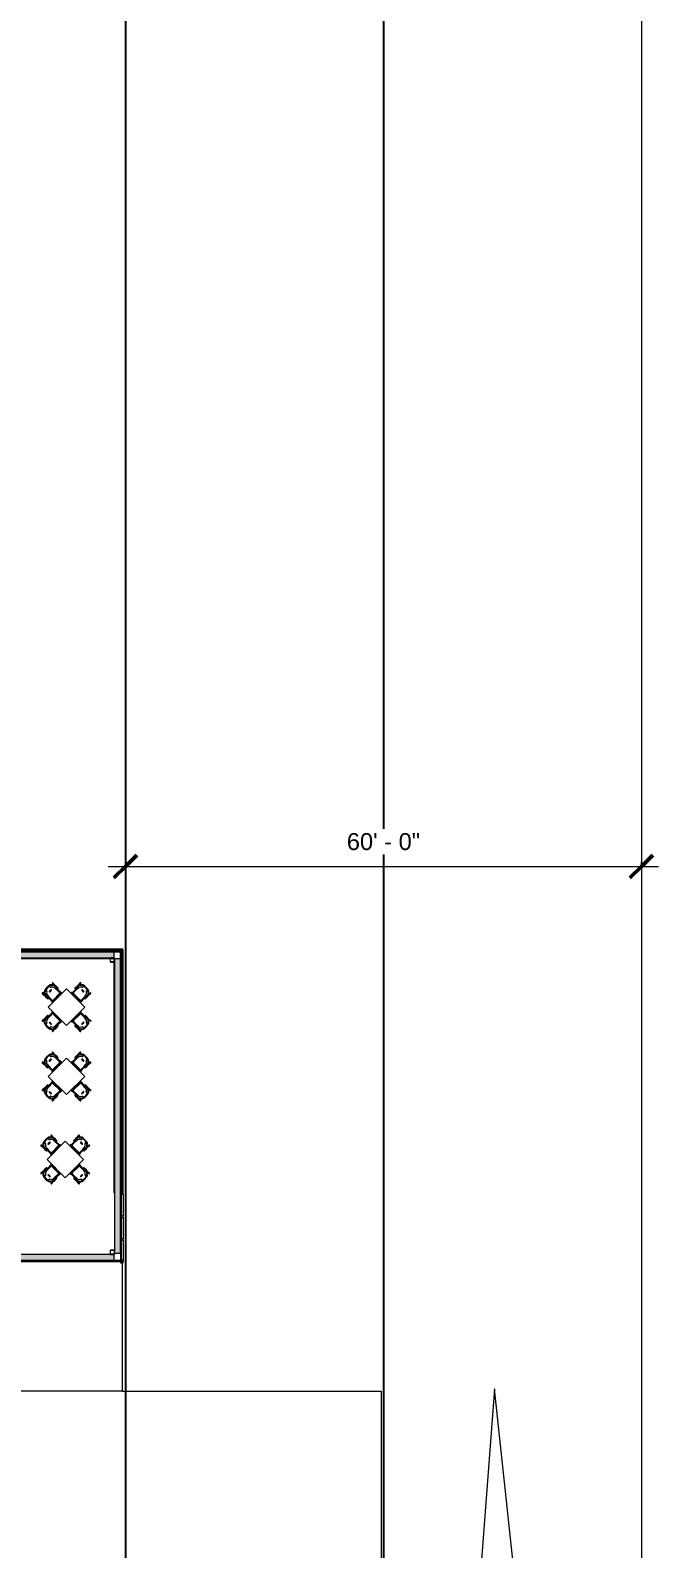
# Model space of a CAD drawing. Header units: inches. Extents: x 20541 to 27285, y -26063 to -19045.
# Drawn here: x 26150 to 27026, y -23172 to -21053 of the extents above; entities that cross this region are included whole.
import ezdxf

# ---------------------------------------------------------------- set-up
doc = ezdxf.new("R2010")
doc.units = ezdxf.units.IN
doc.header["$MEASUREMENT"] = 0
doc.linetypes.add('Hidden', pattern=[0.28125, 0.1875, -0.09375])
for name, color, linetype, lineweight in [('A-ANNO-DIMS', 211, 'Continuous', 9), ('A-ANNO-DIMS-256', 211, 'Continuous', 9), ('A-DETL', 90, 'Continuous', 9), ('A-GLAZ-CURT', 52, 'Continuous', 9), ('A-GLAZ-CWMG', 51, 'Continuous', 9), ('A-PROP-SBCK', 71, 'Hidden', 25), ('A-WALL', 113, 'Continuous', 9), ('A-WALL-PATT', 111, 'Continuous', 25), ('C-TOPO', 7, 'Continuous', 9), ('I-FURN', 30, 'Continuous', 9), ('L-SITE-WALL', 31, 'Continuous', 9), ('S-BEAM', 12, 'Continuous', 9), ('S-COLS', 52, 'Continuous', 9)]:
    doc.layers.add(name, color=color, linetype=linetype, lineweight=lineweight)
doc.styles.add('Arial_1', font='arial.ttf', dxfattribs={"height": 23.60479})
doc.dimstyles.new('Linear_-_3_32__Arial', dxfattribs={"dimscale": 12, "dimtxt": 24, "dimasz": 2.666667, "dimexe": 2, "dimexo": 1.333333, "dimgap": 1.333333, "dimtad": 1, "dimdec": 0, "dimzin": 1, "dimdsep": 46, "dimlunit": 4, "dimtxsty": 'Arial_1', "dimblk1": 'OBLIQUE', "dimblk2": 'OBLIQUE', "dimsah": 1, "dimcen": 0.09, "dimdle": 2, "dimazin": 0, "dimtfac": 1, "dimtdec": 4, "dimtix": 1, "dimtmove": 0, "dimatfit": 3, "dimfxl": 1, "dimtvp": 1, "dimtfill": 1, "dimfrac": 2, "dimtolj": 1, "dimtzin": 0, "dimarcsym": 2})
pattern_1 = [(0, (0, 0), (0, 32), []), (90, (0, 0), (-32, 2e-15), [])]

# ---------------------------------------------------------------- blocks, each defined once
blk = doc.blocks.new('HSS-Hollow Structural Section-Column - HSS6X6X1_4-V12-Site Plan - Phase 1')
at = {"layer": 'S-COLS'}
h = blk.add_hatch(dxfattribs=at)
h.set_pattern_fill('FP_6', color=256, style=0, pattern_type=2)
h.set_pattern_definition([(225, (26264.39, -22758.053), (25.342707, -25.342707), []), (225, (26264.39, -22796.453), (25.342707, -25.342707), [])])
h.paths.add_polyline_path([(-2.5, 3), (-2.9, 2.9), (-3, 2.5), (-2.7, 2.7)], flags=0)
h.paths.add_polyline_path([(2.5, 3), (-2.5, 3), (-2.5, 2.8), (2.5, 2.8)], flags=0)
h.paths.add_polyline_path([(2.5, 3), (2.7, 2.7), (3, 2.5), (2.9, 2.9)], flags=0)
h.paths.add_polyline_path([(-3, -2.5), (-2.9, -2.9), (-2.5, -3), (-2.7, -2.7)], flags=0)
h.paths.add_polyline_path([(-2.8, 2.5), (-3, 2.5), (-3, -2.5), (-2.8, -2.5)], flags=0)
h.paths.add_polyline_path([(3, -2.5), (2.7, -2.7), (2.5, -3), (2.9, -2.9)], flags=0)
h.paths.add_polyline_path([(2.8, 2.5), (2.8, -2.5), (3, -2.5), (3, 2.5)], flags=0)
h.paths.add_polyline_path([(-2.5, -2.8), (-2.5, -3), (2.5, -3), (2.5, -2.8)], flags=0)
at = {"layer": 'S-COLS', "lineweight": 15}
for p, q in [((-3, 2.5), (-3, -2.5)), ((-2.8, -2.5), (-2.8, 2.5)), ((2.5, 3), (-2.5, 3)), ((-2.5, 2.8), (2.5, 2.8)), ((2.8, 2.5), (2.8, -2.5)), ((3, -2.5), (3, 2.5)), ((2.5, -2.8), (-2.5, -2.8)), ((-2.5, -3), (2.5, -3))]:
    blk.add_line(p, q, dxfattribs=at)
for centre, radius, start, end in [((-2.5, 2.5), 0.466, 90, 180), ((-2.5, 2.5), 0.233, 90, 180), ((2.5, 2.5), 0.466, 360, 90), ((2.5, 2.5), 0.233, 0, 90), ((-2.5, -2.5), 0.466, 180, 270), ((-2.5, -2.5), 0.233, 180, 270), ((2.5, -2.5), 0.466, 270, 360), ((2.5, -2.5), 0.233, 270, 360)]:
    blk.add_arc(centre, radius, start, end, dxfattribs=at)
blk = doc.blocks.new('Girt_C - 8_D-707913-Site Plan - Phase 1')
at = {"layer": 'S-BEAM'}
for points in [[(26267.5, -22759.9), (26267.6, -22759.9), (26267.5, -22348.2), (26267.5, -22348.2), (26267.4, -22759.9)], [(26275.2, -22759.9), (26275.2, -22348.2), (26267.6, -22348.2), (26267.6, -22759.9)], [(26275.3, -22759.9), (26275.4, -22759.9), (26275.3, -22348.2), (26275.2, -22348.2), (26275.2, -22759.9)]]:
    blk.add_hatch(color=256, dxfattribs=at).paths.add_polyline_path(points, flags=0)
for p, q in [((26267.4, -22348.2), (26267.4, -22755.5)), ((26267.5, -22348.2), (26267.6, -22348.2)), ((26267.6, -22348.2), (26275.2, -22348.2)), ((26275.2, -22348.2), (26275.3, -22348.2)), ((26275.4, -22759.9), (26275.4, -22348.2)), ((26267.6, -22759.9), (26267.4, -22759.9)), ((26275.2, -22759.9), (26267.6, -22759.9)), ((26275.4, -22759.9), (26275.2, -22759.9))]:
    blk.add_line(p, q, dxfattribs=at)
blk = doc.blocks.new('Falcon 7700 Series Pedestal Base - 36_ Square Top x 30_ - Wheelchair Height-460525-Site Plan - Phase 1')
at = {"layer": 'I-FURN'}
for p, q in [((18, 18), (-18, 18)), ((-18, 18), (-18, -18)), ((18, -18), (18, 18)), ((-18, -18), (18, -18))]:
    blk.add_line(p, q, dxfattribs=at)
blk = doc.blocks.new('HermanMiller_Collection_Air-Chair_SideChair_Arms - Arms-457867-Site Plan - Phase 1')
at = {"layer": 'I-FURN'}
for p, q in [((-3.6, 10), (-8.5, 10.5)), ((-8.5, 9.5), (-5.5, 9.2)), ((-3.6, 1.3), (-3.6, -1.3)), ((-3.3, 9), (-0.6, 8.8)), ((-2.4, -1.3), (-2.4, 1.3)), ((2, 10.2), (-0.7, 10.5)), ((-0.3, 8.3), (-0.6, 8.8)), ((-0.6, 8.8), (0.4, 8.7)), ((8.8, 8.8), (-0.3, 8.3)), ((0.8, 8.8), (2.2, 9.2)), ((6.4, 7.6), (7.6, 7.6)), ((8.7, 6.4), (8.7, -6.4)), ((9.3, 9.3), (8.8, 8.8)), ((9.2, 7.9), (10, 8.6)), ((9.5, -6.7), (9.5, 6.7)), ((-5.5, -9.2), (-8.5, -9.5)), ((-8.5, -10.5), (-3.6, -10)), ((-3.3, -9), (-0.6, -8.8)), ((-0.7, -10.5), (2, -10.2)), ((-0.6, -8.8), (-0.3, -8.3)), ((0.4, -8.7), (-0.6, -8.8)), ((-0.3, -8.3), (8.8, -8.8)), ((2.2, -9.2), (0.8, -8.8)), ((6.4, -7.6), (7.6, -7.6)), ((8.8, -8.8), (9.3, -9.3)), ((10, -8.6), (9.2, -7.9))]:
    blk.add_line(p, q, dxfattribs=at)
for centre, radius, start, end in [((9.9, 0), 19.8, 163.4787, 196.5213), ((-8.5, 10), 0.5, 90, 270), ((-1.5, 1.7), 8.5, 117.7851, 152.2149), ((9.9, 0), 18.8, 163.7855, 196.2145), ((-0.7, 0.8), 8.69, 90.7893, 148.9202), ((-7.7, 5.4), 2.08, 305.4968, 328.6439), ((-0.2, 0.8), 6.63, 124.5004, 148.6439), ((-2.5, 5), 5.17, 102.2096, 125.548), ((-0.9, 1.7), 5.55, 95.4677, 123.4626), ((-1.3, 4.4), 6.06, 84.7201, 112.311), ((-3, 1.3), 0.625, 360, 180), ((6.6, -76.7), 84.2, 90.0911, 95.4677), ((-0.5, -9.9), 19.3, 84.4222, 90.7893), ((0.4, 9.3), 0.53, 159.7405, 262.7198), ((0.4, 9.7), 0.924, 265.6115, 290.3639), ((1.8, 9.6), 0.521, 212.9555, 275.0445), ((2.1, 9.7), 0.499, 287, 91.3054), ((7.6, 6.5), 1.09, 353.2467, 90.0911), ((7.6, 6.8), 1.97, 356.1033, 34.6542), ((9.7, 9), 0.49, 315, 135), ((-1.5, -1.7), 8.5, 207.7851, 242.2149), ((-8.5, -10), 0.5, 90, 270), ((-0.7, -0.8), 8.69, 211.0798, 269.2107), ((-7.7, -5.4), 2.08, 31.3561, 54.5032), ((-0.2, -0.8), 6.63, 211.3561, 235.4996), ((-2.5, -5), 5.17, 234.452, 257.7904), ((-0.9, -1.7), 5.55, 236.5374, 264.5323), ((-3, -1.3), 0.625, 180, 360), ((-1.3, -4.4), 6.06, 247.689, 275.2799), ((6.6, 76.7), 84.2, 264.5323, 269.9089), ((-0.5, 9.9), 19.3, 269.2107, 275.5778), ((0.4, -9.3), 0.53, 97.2802, 200.2595), ((0.4, -9.7), 0.924, 69.6361, 94.3885), ((1.8, -9.6), 0.521, 84.9555, 147.0445), ((2.1, -9.7), 0.499, 268.6946, 73), ((7.6, -6.5), 1.09, 269.9089, 6.7533), ((7.6, -6.8), 1.97, 325.3458, 3.8967), ((9.7, -9), 0.49, 225, 45)]:
    blk.add_arc(centre, radius, start, end, dxfattribs=at)
for centre, major_axis, ratio, start_param, end_param in [((-7.5, 6.9), (0.03, 3.66), 0.320235, 2.34328, 2.536765), ((-7.9, 5.4), (-0.03, 1.79), 0.298783, 2.522217, 3.153947), ((-7.5, -6.9), (-0.03, 3.66), 0.320235, 0.604828, 0.798312), ((-7.9, -5.4), (0.03, 1.79), 0.298783, 6.270831, 6.902561)]:
    blk.add_ellipse(centre, major_axis=major_axis, ratio=ratio, start_param=start_param, end_param=end_param, dxfattribs=at)
for points in [[(-6.5, 3.7), (-6.5, 3.7), (-6.7, 3.6), (-6.9, 3.6), (-7.1, 3.6), (-7.4, 3.6), (-7.6, 3.6), (-7.8, 3.6)], [(-6.5, -3.7), (-6.5, -3.7), (-6.7, -3.6), (-6.9, -3.6), (-7.1, -3.6), (-7.4, -3.6), (-7.6, -3.6), (-7.8, -3.6)]]:
    blk.add_open_spline(points, degree=3, knots=[-1, -1, -1, -1, -0.75, -0.5, -0.375, -0.25, 0, 0, 0, 0], dxfattribs=at)
blk = doc.blocks.new('HermanMiller_Collection_Air-Chair_SideChair_Arms - Arms-460524-Site Plan - Phase 1')
at = {"layer": 'I-FURN'}
for p, q in [((-8.5, 10.5), (-3.6, 10)), ((-5.5, 9.2), (-8.5, 9.5)), ((-3.6, -1.3), (-3.6, 1.3)), ((-3.3, 9), (-0.6, 8.8)), ((-2.4, 1.3), (-2.4, -1.3)), ((-0.7, 10.5), (2, 10.2)), ((-0.6, 8.8), (-0.3, 8.3)), ((0.4, 8.7), (-0.6, 8.8)), ((-0.3, 8.3), (8.8, 8.8)), ((2.2, 9.2), (0.8, 8.8)), ((6.4, 7.6), (7.6, 7.6)), ((8.7, -6.4), (8.7, 6.4)), ((8.8, 8.8), (9.3, 9.3)), ((10, 8.6), (9.2, 7.9)), ((9.5, 6.7), (9.5, -6.7)), ((-8.5, -9.5), (-5.5, -9.2)), ((-3.6, -10), (-8.5, -10.5)), ((-3.3, -9), (-0.6, -8.8)), ((2, -10.2), (-0.7, -10.5)), ((-0.3, -8.3), (-0.6, -8.8)), ((-0.6, -8.8), (0.4, -8.7)), ((8.8, -8.8), (-0.3, -8.3)), ((0.8, -8.8), (2.2, -9.2)), ((6.4, -7.6), (7.6, -7.6)), ((9.3, -9.3), (8.8, -8.8)), ((9.2, -7.9), (10, -8.6))]:
    blk.add_line(p, q, dxfattribs=at)
for centre, radius, start, end in [((9.9, 0), 19.8, 163.4787, 196.5213), ((-8.5, 10), 0.5, 90, 270), ((-1.5, 1.7), 8.5, 117.7851, 152.2149), ((9.9, 0), 18.8, 163.7855, 196.2145), ((-0.7, 0.8), 8.69, 90.7893, 148.9202), ((-7.7, 5.4), 2.08, 305.4968, 328.6439), ((-0.2, 0.8), 6.63, 124.5004, 148.6439), ((-2.5, 5), 5.17, 102.2096, 125.548), ((-0.9, 1.7), 5.55, 95.4677, 123.4626), ((-1.3, 4.4), 6.06, 84.7201, 112.311), ((-3, 1.3), 0.625, 0, 180), ((6.6, -76.7), 84.2, 90.0911, 95.4677), ((-0.5, -9.9), 19.3, 84.4222, 90.7893), ((0.4, 9.3), 0.53, 159.7405, 262.7198), ((0.4, 9.7), 0.924, 265.6115, 290.3639), ((1.8, 9.6), 0.521, 212.9555, 275.0445), ((2.1, 9.7), 0.499, 287, 91.3054), ((7.6, 6.5), 1.09, 353.2467, 90.0911), ((7.6, 6.8), 1.97, 356.1033, 34.6542), ((9.7, 9), 0.49, 315, 135), ((-1.5, -1.7), 8.5, 207.7851, 242.2149), ((-8.5, -10), 0.5, 90, 270), ((-0.7, -0.8), 8.69, 211.0798, 269.2107), ((-7.7, -5.4), 2.08, 31.3561, 54.5032), ((-0.2, -0.8), 6.63, 211.3561, 235.4996), ((-2.5, -5), 5.17, 234.452, 257.7904), ((-0.9, -1.7), 5.55, 236.5374, 264.5323), ((-3, -1.3), 0.625, 180, 0), ((-1.3, -4.4), 6.06, 247.689, 275.2799), ((6.6, 76.7), 84.2, 264.5323, 269.9089), ((-0.5, 9.9), 19.3, 269.2107, 275.5778), ((0.4, -9.3), 0.53, 97.2802, 200.2595), ((0.4, -9.7), 0.924, 69.6361, 94.3885), ((1.8, -9.6), 0.521, 84.9555, 147.0445), ((2.1, -9.7), 0.499, 268.6946, 73), ((7.6, -6.5), 1.09, 269.9089, 6.7533), ((7.6, -6.8), 1.97, 325.3458, 3.8967), ((9.7, -9), 0.49, 225, 45)]:
    blk.add_arc(centre, radius, start, end, dxfattribs=at)
for centre, major_axis, ratio, start_param, end_param in [((-7.5, 6.9), (0.03, 3.66), 0.320235, 2.34328, 2.536765), ((-7.9, 5.4), (-0.03, 1.79), 0.298783, 2.522217, 3.153947), ((-7.5, -6.9), (-0.03, 3.66), 0.320235, 0.604828, 0.798312), ((-7.9, -5.4), (0.03, 1.79), 0.298783, 6.270831, 6.902561)]:
    blk.add_ellipse(centre, major_axis=major_axis, ratio=ratio, start_param=start_param, end_param=end_param, dxfattribs=at)
for points in [[(-6.5, 3.7), (-6.5, 3.7), (-6.7, 3.6), (-6.9, 3.6), (-7.1, 3.6), (-7.4, 3.6), (-7.6, 3.6), (-7.8, 3.6)], [(-6.5, -3.7), (-6.5, -3.7), (-6.7, -3.6), (-6.9, -3.6), (-7.1, -3.6), (-7.4, -3.6), (-7.6, -3.6), (-7.8, -3.6)]]:
    blk.add_open_spline(points, degree=3, knots=[-1, -1, -1, -1, -0.75, -0.5, -0.375, -0.25, 0, 0, 0, 0], dxfattribs=at)
blk = doc.blocks.new('Girt_C - 8_D-707914-Site Plan - Phase 1')
at = {"layer": 'S-BEAM'}
h = blk.add_hatch(color=256, dxfattribs=at)
h.paths.add_polyline_path([(26266.3, -22346.9), (26266.3, -22339.2), (25992.4, -22339.2), (25992.4, -22346.9), (26247.3, -22346.9)], flags=0)
h.paths.add_polyline_path([(25991.7, -22346.9), (25991.7, -22339.2), (25984.9, -22339.2), (25984.9, -22346.9)], flags=0)
for points in [[(26266.3, -22339.2), (26266.3, -22339.1), (25992.4, -22339.1), (25992.4, -22339.2), (26247.3, -22339.2)], [(25993, -22347.1), (25993, -22347), (26266.3, -22347), (26266.3, -22346.9), (25992.4, -22347), (25992.4, -22347.1)]]:
    blk.add_hatch(color=256, dxfattribs=at).paths.add_polyline_path(points, flags=0)
for p, q in [((25991.7, -22339.1), (25984.9, -22339.1)), ((25984.9, -22346.9), (25984.9, -22339.2)), ((25984.9, -22347.1), (25991.7, -22347.1)), ((26266.3, -22339.1), (25992.4, -22339.1)), ((25992.4, -22347.1), (26266.3, -22347.1)), ((26266.3, -22339.1), (26266.3, -22339.2)), ((26266.3, -22339.2), (26266.3, -22346.9)), ((26266.3, -22346.9), (26266.3, -22347))]:
    blk.add_line(p, q, dxfattribs=at)
blk = doc.blocks.new('Girt_C - 8_D-707918-Site Plan - Phase 1')
at = {"layer": 'S-BEAM'}
for points in [[(26247.3, -22761.2), (26266.3, -22761.1), (26266.3, -22761.1), (24627.4, -22761.1), (24627.4, -22761.2), (26219.3, -22761.2)], [(26219.3, -22768.9), (26266.3, -22768.9), (26266.3, -22761.2), (24627.4, -22761.2), (24627.4, -22768.9), (26163.2, -22768.9)], [(26219.3, -22769.1), (26266.3, -22769), (26266.3, -22768.9), (24627.4, -22769), (24627.4, -22769), (26163.2, -22769.1)]]:
    blk.add_hatch(color=256, dxfattribs=at).paths.add_polyline_path(points, flags=0)
for p, q in [((24816.9, -22761.1), (24627.4, -22761.1)), ((24627.4, -22761.2), (24627.4, -22761.1)), ((24627.4, -22768.9), (24627.4, -22761.2)), ((24627.4, -22769), (24627.4, -22768.9)), ((24627.4, -22769.1), (26266.3, -22769.1)), ((25105.9, -22761.1), (24821.9, -22761.1)), ((25394.9, -22761.1), (25110.9, -22761.1)), ((25683.9, -22761.1), (25399.9, -22761.1)), ((25972.9, -22761.1), (25688.9, -22761.1)), ((26261.9, -22761.1), (25977.9, -22761.1)), ((26266.3, -22761.1), (26266.3, -22761.2)), ((26266.3, -22761.2), (26266.3, -22768.9)), ((26266.3, -22768.9), (26266.3, -22769.1))]:
    blk.add_line(p, q, dxfattribs=at)
blk = doc.blocks.new('System Panel - Glazed-V17-Site Plan - Phase 1')
at = {"layer": 'A-GLAZ-CURT'}
for p, q in [((14.9, -0.3), (-14.9, -0.3)), ((-14.9, -0.3), (-14.9, -1.3)), ((-14.8, -0.3), (-14.9, -0.3)), ((-14.9, -1.3), (-14.9, -0.3)), ((-14.9, -1.3), (-14.8, -1.3)), ((-14.9, -1.3), (14.9, -1.3)), ((14.9, -0.3), (-14.8, -0.3)), ((-14.8, -1.3), (14.9, -1.3)), ((14.9, -1.3), (14.9, -0.3)), ((14.9, -0.3), (14.9, -1.3))]:
    blk.add_line(p, q, dxfattribs=at)
blk = doc.blocks.new('Rectangular Mullion - Rectangular Mullion 1-592303-Site Plan - Phase 1')
at = {"layer": 'A-GLAZ-CWMG', "lineweight": 13}
for p, q in [((-1, 2), (1, 2)), ((-1, -2), (-1, 2)), ((1, 2), (1, -2)), ((1, -2), (-1, -2))]:
    blk.add_line(p, q, dxfattribs=at)
blk = doc.blocks.new('System Panel - Glazed-V18-Site Plan - Phase 1')
at = {"layer": 'A-GLAZ-CURT'}
for p, q in [((14.9, -0.3), (-14.9, -0.3)), ((-14.9, -0.3), (-14.9, -1.3)), ((14.9, -0.3), (-14.9, -0.3)), ((-14.9, -1.3), (-14.9, -0.3)), ((-14.9, -1.3), (14.9, -1.3)), ((-14.9, -1.3), (14.9, -1.3)), ((14.9, -1.3), (14.9, -0.3)), ((14.9, -0.3), (14.9, -1.3))]:
    blk.add_line(p, q, dxfattribs=at)
blk = doc.blocks.new('Rectangular Mullion - Rectangular Mullion 1-677392-Site Plan - Phase 1')
at = {"layer": 'A-GLAZ-CWMG', "lineweight": 13}
for p, q in [((-2, 2), (0, 2)), ((-2, -2), (-2, 2)), ((0, 2), (0, -2)), ((0, -2), (-2, -2))]:
    blk.add_line(p, q, dxfattribs=at)
blk = doc.blocks.new('System Panel - Glazed-677162-Site Plan - Phase 1')
at = {"layer": 'A-GLAZ-CURT'}
for p, q in [((14.9, 1.3), (-14.9, 1.3)), ((-14.9, 1.3), (-14.9, 0.3)), ((-14.9, 1.1), (-14.9, 1.3)), ((-14.7, 1.3), (-14.9, 1.3)), ((-14.9, 0.3), (14.9, 0.3)), ((-13.7, 1.3), (-14.7, 1.3)), ((14.9, 1.3), (-13.7, 1.3)), ((-12.9, 0.3), (14.9, 0.3)), ((14.9, 0.3), (14.9, 1.3)), ((14.9, 1.3), (14.9, 0.3))]:
    blk.add_line(p, q, dxfattribs=at)
blk = doc.blocks.new('Rectangular Mullion - Rectangular Mullion 1-677146-Site Plan - Phase 1')
at = {"layer": 'A-GLAZ-CWMG'}
for p, q in [((26279.4, -22741.2), (26279.4, -22771.1)), ((26275.4, -22759.9), (26275.4, -22769.8)), ((26275.4, -22769.8), (26275.4, -22770.8)), ((26275.4, -22770.8), (26275.4, -22771.1))]:
    blk.add_line(p, q, dxfattribs=at)
blk = doc.blocks.new('Rectangular Mullion - Rectangular Mullion 1-677147-Site Plan - Phase 1')
at = {"layer": 'A-GLAZ-CWMG', "lineweight": 13}
for p, q in [((-1, 2), (1, 2)), ((-1, -2), (-1, 2)), ((1, 2), (1, -2)), ((1, -2), (-1, -2))]:
    blk.add_line(p, q, dxfattribs=at)
blk = doc.blocks.new('System Panel - Glazed-V41-Site Plan - Phase 1')
at = {"layer": 'A-GLAZ-CURT'}
for p, q in [((14.9, 1.3), (-14.9, 1.3)), ((-14.9, 1.3), (-14.9, 0.3)), ((-14.9, 0.3), (-14.9, 1.3)), ((14.9, 1.3), (-14.9, 1.3)), ((-14.9, 0.3), (14.9, 0.3)), ((-14.9, 0.3), (14.9, 0.3)), ((14.9, 0.3), (14.9, 1.3)), ((14.9, 1.3), (14.9, 0.3))]:
    blk.add_line(p, q, dxfattribs=at)
blk = doc.blocks.new('Rectangular Mullion - Rectangular Mullion 1-V42-Site Plan - Phase 1')
at = {"layer": 'A-GLAZ-CWMG'}
blk.add_line((26279.4, -22709.4), (26279.4, -22739.2), dxfattribs=at)
blk = doc.blocks.new('System Panel - Glazed-677421-Site Plan - Phase 1')
at = {"layer": 'A-GLAZ-CURT'}
for p, q in [((15.2, 1.2), (-15.2, 1.2)), ((-15.2, 1.2), (-15.2, 0.2)), ((-15.2, 0.2), (-15.2, 1.2)), ((15.2, 1.2), (-15.2, 1.2)), ((-15.2, 0.2), (15.2, 0.2)), ((-15.2, 0.2), (15.2, 0.2)), ((15.2, 0.2), (15.2, 1.2)), ((15.2, 1.2), (15.2, 0.2))]:
    blk.add_line(p, q, dxfattribs=at)
blk = doc.blocks.new('Rectangular Mullion - Rectangular Mullion 1-677419-Site Plan - Phase 1')
at = {"layer": 'A-GLAZ-CWMG'}
blk.add_line((26279.4, -22677.1), (26279.4, -22707.4), dxfattribs=at)
blk = doc.blocks.new('DIMBLOCK1-Site Plan - Phase 1')
at = {"layer": 'A-ANNO-DIMS-256', "lineweight": 50}
for p, q in [((26282.4, -22219.8), (26298.4, -22203.8)), ((27002.4, -22219.8), (27018.4, -22203.8)), ((26282.4, -22219.8), (26266.4, -22235.8)), ((27002.4, -22219.8), (26986.4, -22235.8))]:
    blk.add_line(p, q, dxfattribs=at)
at = {"layer": 'A-ANNO-DIMS-256'}
for p, q in [((26258.4, -22219.8), (27026.4, -22219.8)), ((26282.4, -22213.2), (26282.4, -22243.8)), ((26282.4, -22219.8), (26282.4, -22213.2)), ((27002.4, -22213.2), (27002.4, -22243.8)), ((27002.4, -22219.8), (27002.4, -22213.2))]:
    blk.add_line(p, q, dxfattribs=at)
at = {"layer": 'A-ANNO-DIMS-256', "color": 0, "insert": (26591.4, -22173.2), "char_height": 23.6, "width": 122.289, "attachment_point": 1, "line_spacing_factor": 0.938532, "style": 'Arial_1', "bg_fill": 3, "box_fill_scale": 1.25, "bg_fill_color": 0, "bg_fill_transparency": 0}
blk.add_mtext('60\' - 0"', dxfattribs=at)
blk = doc.blocks.new('_Oblique')
at = {"color": 0, "linetype": 'ByBlock', "lineweight": -2}
blk.add_line((-0.5, -0.5), (0.5, 0.5), dxfattribs=at)

msp = doc.modelspace()

# ---------------------------------------------------------------- hatches: boundary and pattern name
at = {"layer": 'A-WALL-PATT', "lineweight": 9}
h = msp.add_hatch(dxfattribs=at)
h.set_pattern_fill('FP_7', color=256, style=0, pattern_type=2)
h.set_pattern_definition(pattern_1)
h.paths.add_polyline_path([(26276.1, -22338.3), (26276.1, -22337.3), (25994.6, -22337.3), (25994.6, -22338.3), (26275.4, -22338.3)], flags=0)
h = msp.add_hatch(dxfattribs=at)
h.set_pattern_fill('FP_7', color=256, style=0, pattern_type=2)
h.set_pattern_definition(pattern_1)
h.paths.add_polyline_path([(26276.1, -22675.1), (26277.1, -22675.1), (26277.1, -22337.3), (26276.1, -22337.3), (26276.1, -22554.3)], flags=0)
at = {"layer": 'S-COLS'}
h = msp.add_hatch(dxfattribs=at)
h.set_pattern_fill('FP_1', color=256, style=0, pattern_type=2)
h.set_pattern_definition([(45, (0, 0), (-25.342707, 25.342707), []), (45, (0, 38.4), (-25.342707, 25.342707), [])])
h.paths.add_polyline_path([(26266.9, -22353.1), (26267.3, -22352.9), (26267.4, -22352.6), (26267.1, -22352.8)], flags=0)
h.paths.add_polyline_path([(26261.9, -22353.1), (26266.9, -22353.1), (26266.9, -22352.8), (26261.9, -22352.8)], flags=0)
h.paths.add_polyline_path([(26261.9, -22353.1), (26261.7, -22352.8), (26261.4, -22352.6), (26261.5, -22352.9)], flags=0)
h.paths.add_polyline_path([(26267.4, -22347.5), (26267.3, -22347.2), (26266.9, -22347.1), (26267.1, -22347.4)], flags=0)
h.paths.add_polyline_path([(26267.4, -22352.6), (26267.4, -22347.5), (26267.2, -22347.5), (26267.2, -22352.6)], flags=0)
h.paths.add_polyline_path([(26261.4, -22347.5), (26261.7, -22347.4), (26261.9, -22347.1), (26261.5, -22347.2)], flags=0)
h.paths.add_polyline_path([(26261.4, -22352.6), (26261.6, -22352.6), (26261.6, -22347.5), (26261.4, -22347.5)], flags=0)
h.paths.add_polyline_path([(26261.9, -22347.3), (26266.9, -22347.3), (26266.9, -22347.1), (26261.9, -22347.1)], flags=0)

# ---------------------------------------------------------------- linework, layer by layer
at = {"layer": 'A-DETL'}
for p, q in [((27002.4, -19198.2), (27002.4, -25943.1)), ((26277.9, -22773.1), (26277.9, -22952.1)), ((26277.9, -22952.1), (21908.4, -22952.1)), ((26277.9, -22952.1), (26639.4, -22952.1)), ((26639.4, -22952.1), (26639.4, -24380.1)), ((26797.2, -22948.6), (26681.8, -24484.1)), ((26965.7, -24504.4), (26797.2, -22948.6))]:
    msp.add_line(p, q, dxfattribs=at)
at = {"layer": 'A-PROP-SBCK'}
for p, q in [((26282.4, -19438.2), (26282.4, -25779.9)), ((26642.4, -19438.2), (26642.4, -25801.4))]:
    msp.add_line(p, q, dxfattribs=at)
at = {"layer": 'A-WALL'}
for p, q in [((26275.4, -22339.1), (25993, -22339.1)), ((25993, -22347.1), (26267.4, -22347.1)), ((25994.6, -22336.6), (26277.9, -22336.6)), ((25994.6, -22337.3), (26277.1, -22337.3)), ((25994.6, -22338.3), (26276.1, -22338.3)), ((26267.4, -22675.1), (26267.4, -22347.1)), ((26275.4, -22675.1), (26275.4, -22339.1)), ((26276.1, -22675.1), (26276.1, -22338.3)), ((26277.1, -22675.1), (26277.1, -22337.3)), ((26277.9, -22675.1), (26277.9, -22336.6))]:
    msp.add_line(p, q, dxfattribs=at)
at = {"layer": 'C-TOPO'}
msp.add_line((26275.4, -22771.6), (26085.2, -22771.6), dxfattribs=at)
at = {"layer": 'L-SITE-WALL', "lineweight": 25}
for p, q in [((25993, -22347.7), (26266.8, -22347.7)), ((26278.9, -22335.6), (25994.6, -22335.6)), ((26266.8, -22347.7), (26266.8, -22675.1)), ((26278.9, -22675.1), (26278.9, -22335.6)), ((26266.8, -22675.1), (26267.5, -22675.1)), ((26275.4, -22675.1), (26278.9, -22675.1))]:
    msp.add_line(p, q, dxfattribs=at)
at = {"layer": 'S-COLS', "lineweight": 15}
for p, q in [((26261.4, -22347.5), (26261.4, -22352.6)), ((26261.6, -22352.6), (26261.6, -22347.5)), ((26266.9, -22347.1), (26261.9, -22347.1)), ((26261.9, -22347.3), (26266.9, -22347.3)), ((26266.9, -22352.8), (26261.9, -22352.8)), ((26261.9, -22353.1), (26266.9, -22353.1)), ((26267.2, -22347.5), (26267.2, -22352.6)), ((26267.4, -22352.6), (26267.4, -22347.5))]:
    msp.add_line(p, q, dxfattribs=at)
for centre, radius, start, end in [((26261.9, -22347.5), 0.466, 90, 180), ((26261.9, -22352.6), 0.466, 180, 270), ((26261.9, -22347.5), 0.233, 90, 180), ((26261.9, -22352.6), 0.233, 180, 270), ((26266.9, -22347.5), 0.466, 0, 90), ((26266.9, -22347.5), 0.233, 0, 90), ((26266.9, -22352.6), 0.466, 270, 0), ((26266.9, -22352.6), 0.233, 270, 0)]:
    msp.add_arc(centre, radius, start, end, dxfattribs=at)

# ---------------------------------------------------------------- block references
at = {"layer": 'A-GLAZ-CURT'}
for name, p, rotation in [('System Panel - Glazed-677421-Site Plan - Phase 1', (26277.4, -22692.2), 89.99999999998265), ('System Panel - Glazed-V41-Site Plan - Phase 1', (26277.4, -22724.3), 89.99999999998265), ('System Panel - Glazed-677162-Site Plan - Phase 1', (26277.4, -22756.1), 89.99999999998265), ('System Panel - Glazed-V18-Site Plan - Phase 1', (26165.8, -22771.1), 180), ('System Panel - Glazed-V18-Site Plan - Phase 1', (26197.7, -22771.1), 180), ('System Panel - Glazed-V18-Site Plan - Phase 1', (26229.5, -22771.1), 180), ('System Panel - Glazed-V17-Site Plan - Phase 1', (26261.4, -22771.1), 180)]:
    msp.add_blockref(name, p, dxfattribs=dict(at, rotation=rotation))
at = {"layer": 'A-GLAZ-CWMG', "extrusion": (0, 0, -1), "rotation": 90.00000000001737}
for name, p in [('Rectangular Mullion - Rectangular Mullion 1-677392-Site Plan - Phase 1', (-26277.4, -22675.1)), ('Rectangular Mullion - Rectangular Mullion 1-677147-Site Plan - Phase 1', (-26277.4, -22708.4)), ('Rectangular Mullion - Rectangular Mullion 1-677147-Site Plan - Phase 1', (-26277.4, -22740.2)), ('Rectangular Mullion - Rectangular Mullion 1-677147-Site Plan - Phase 1', (-26277.4, -22772.1))]:
    msp.add_blockref(name, p, dxfattribs=at)
at = {"layer": 'A-GLAZ-CWMG'}
for name in ['Rectangular Mullion - Rectangular Mullion 1-677419-Site Plan - Phase 1', 'Rectangular Mullion - Rectangular Mullion 1-V42-Site Plan - Phase 1', 'Rectangular Mullion - Rectangular Mullion 1-677146-Site Plan - Phase 1']:
    msp.add_blockref(name, (0, 0), dxfattribs=at)
at = {"layer": 'A-GLAZ-CWMG', "extrusion": (0, 0, -1)}
msp.add_blockref('Rectangular Mullion - Rectangular Mullion 1-592303-Site Plan - Phase 1', (-26277.3, -22771.1), dxfattribs=at)
at = {"layer": 'I-FURN'}
for name, p, rotation in [('HermanMiller_Collection_Air-Chair_SideChair_Arms - Arms-457867-Site Plan - Phase 1', (26179.9, -22395.5), 314.9999999999997), ('Falcon 7700 Series Pedestal Base - 36_ Square Top x 30_ - Wheelchair Height-460525-Site Plan - Phase 1', (26200.4, -22416), 314.9999999999997), ('HermanMiller_Collection_Air-Chair_SideChair_Arms - Arms-460524-Site Plan - Phase 1', (26220.9, -22395.5), 224.9999999999995), ('HermanMiller_Collection_Air-Chair_SideChair_Arms - Arms-457867-Site Plan - Phase 1', (26179.9, -22436.5), 44.99999999999943), ('HermanMiller_Collection_Air-Chair_SideChair_Arms - Arms-460524-Site Plan - Phase 1', (26220.9, -22436.5), 134.9999999999997), ('HermanMiller_Collection_Air-Chair_SideChair_Arms - Arms-457867-Site Plan - Phase 1', (26179.8, -22492.2), 314.9999999999997), ('HermanMiller_Collection_Air-Chair_SideChair_Arms - Arms-460524-Site Plan - Phase 1', (26220.8, -22492.2), 224.9999999999995), ('Falcon 7700 Series Pedestal Base - 36_ Square Top x 30_ - Wheelchair Height-460525-Site Plan - Phase 1', (26200.3, -22512.7), 314.9999999999997), ('HermanMiller_Collection_Air-Chair_SideChair_Arms - Arms-457867-Site Plan - Phase 1', (26179.8, -22533.3), 44.99999999999943), ('HermanMiller_Collection_Air-Chair_SideChair_Arms - Arms-460524-Site Plan - Phase 1', (26220.8, -22533.3), 134.9999999999997), ('HermanMiller_Collection_Air-Chair_SideChair_Arms - Arms-457867-Site Plan - Phase 1', (26178.1, -22608), 314.9999999999997), ('Falcon 7700 Series Pedestal Base - 36_ Square Top x 30_ - Wheelchair Height-460525-Site Plan - Phase 1', (26198.6, -22628.6), 314.9999999999997), ('HermanMiller_Collection_Air-Chair_SideChair_Arms - Arms-460524-Site Plan - Phase 1', (26219.1, -22608), 224.9999999999995), ('HermanMiller_Collection_Air-Chair_SideChair_Arms - Arms-457867-Site Plan - Phase 1', (26178.1, -22649.1), 44.99999999999943), ('HermanMiller_Collection_Air-Chair_SideChair_Arms - Arms-460524-Site Plan - Phase 1', (26219.1, -22649.1), 134.9999999999997)]:
    msp.add_blockref(name, p, dxfattribs=dict(at, rotation=rotation))
at = {"layer": 'S-BEAM'}
for name in ['Girt_C - 8_D-707914-Site Plan - Phase 1', 'Girt_C - 8_D-707913-Site Plan - Phase 1', 'Girt_C - 8_D-707918-Site Plan - Phase 1']:
    msp.add_blockref(name, (0, 0), dxfattribs=at)
at = {"layer": 'S-COLS', "rotation": 180}
msp.add_blockref('HSS-Hollow Structural Section-Column - HSS6X6X1_4-V12-Site Plan - Phase 1', (26264.4, -22758.1), dxfattribs=at)

# ---------------------------------------------------------------- next in the draw order: dimensions: what is measured, and where the dimension line sits
at = {"layer": 'A-ANNO-DIMS'}
dim = msp.add_linear_dim(base=(27002.4, -22219.8), p1=(26282.4, -22197.2), p2=(27002.4, -22197.2), dimstyle='Linear_-_3_32__Arial', override={"dimpost": '<>', "dimfxl": 720}, dxfattribs=at)
dim.commit()
dim.dimension.update_dxf_attribs({"geometry": 'DIMBLOCK1-Site Plan - Phase 1', "text_midpoint": (26642.4, -22191.7)})

doc.saveas('drawing.dxf')
